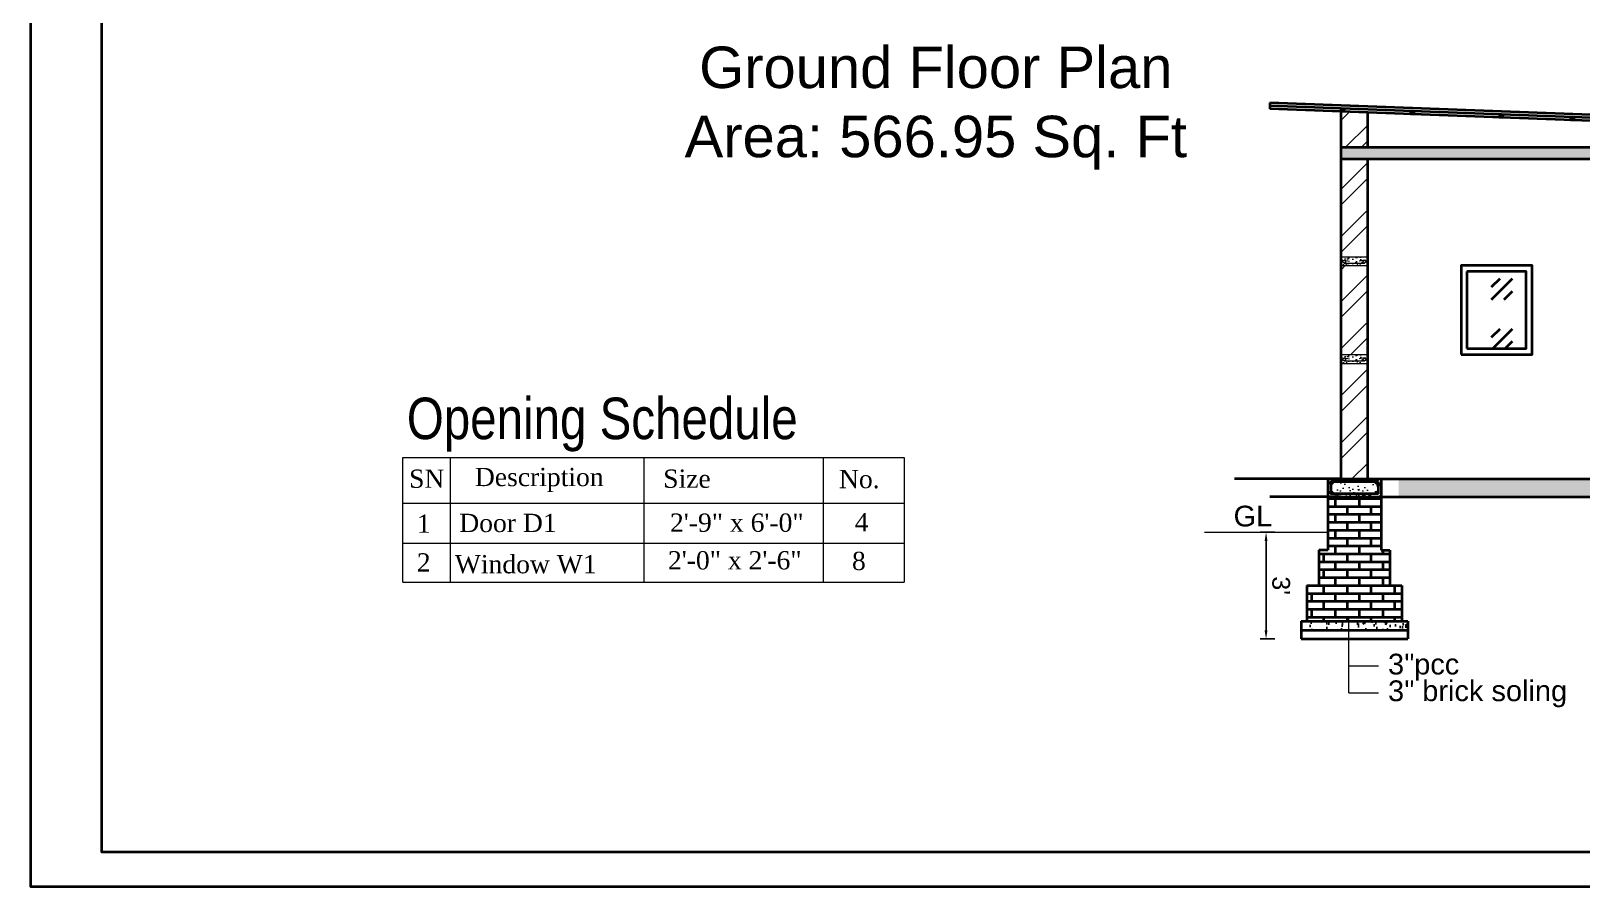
# Model space of a CAD drawing. Header units: inches. Extents: x 352731 to 371558, y -52658 to -39161.
# Drawn here: x 358006 to 358529, y -42779 to -42490 of the extents above; entities that cross this region are included whole.
import ezdxf

# ---------------------------------------------------------------- set-up
doc = ezdxf.new("R2010")
doc.units = ezdxf.units.IN
doc.header["$LTSCALE"] = 2
doc.header["$MEASUREMENT"] = 0
doc.header["$PDMODE"] = 34
doc.layers.get('0').update_dxf_attribs({"linetype": 'CONTINUOUS'})
doc.layers.get('DEFPOINTS').update_dxf_attribs({"color": 141, "linetype": 'CONTINUOUS'})
for name, color, linetype, lineweight in [('door', 20, 'CONTINUOUS', 35), ('steps', 253, 'CONTINUOUS', 20), ('WALL - A', 1, 'CONTINUOUS', 40)]:
    doc.layers.add(name, color=color, linetype=linetype, lineweight=lineweight)
doc.layers.add('Normal Wall', color=7, linetype='CONTINUOUS', lineweight=35, true_color=0xffaf89)
doc.styles.add('Lettring Text', font='arial.ttf')
doc.styles.get("Standard").update_dxf_attribs({"font": 'ARIALN.TTF'})
doc.styles.add('TIMES', font='times.ttf')
doc.dimstyles.new('Copy of Standard', dxfattribs={"dimtxt": 6, "dimasz": 2.875, "dimexe": 2, "dimexo": 4, "dimgap": 2, "dimtad": 1, "dimdec": 0, "dimrnd": 1, "dimzin": 0, "dimdsep": 46, "dimlunit": 4, "dimtxsty": 'Lettring Text', "dimcen": 0.1, "dimclrd": 7, "dimclre": 7, "dimclrt": 7, "dimazin": 0, "dimtfac": 0.645, "dimtdec": 0, "dimtmove": 1, "dimatfit": 0, "dimfxl": 3, "dimfxlon": 1, "dimtfillclr": 256, "dimtolj": 1, "dimtzin": 0, "dimlwd": -1, "dimlwe": -1, "dimarcsym": 2})
pattern_1 = [(45, (2069.3, -6303.903), (-7.9549513, 7.9549513), []), (45, (2074.603, -6303.903), (-7.9549513, 7.9549513), [])]

# ---------------------------------------------------------------- blocks, each defined once
blk = doc.blocks.new('*D357')
at = {"color": 7, "transparency": 16777216}
for p, q in [((358426.06, -42659.17), (358421.06, -42659.17)), ((358423.06, -42692.29), (358423.06, -42662.05)), ((358426.06, -42695.17), (358421.06, -42695.17))]:
    blk.add_line(p, q, dxfattribs=at)
at = {"color": 7, "linetype": 'ByBlock', "transparency": 16777216}
for points in [[(358423.54, -42662.05), (358422.58, -42662.05), (358423.06, -42659.17)], [(358423.54, -42692.29), (358422.58, -42692.29), (358423.06, -42695.17)]]:
    blk.add_solid(points, dxfattribs=at)
at = {"layer": 'DEFPOINTS', "color": 0, "linetype": 'ByBlock', "transparency": 16777216}
for p in [(358423.06, -42659.17), (358434.88, -42659.17), (358434.88, -42695.17)]:
    blk.add_point(p, dxfattribs=at)
at = {"color": 7, "linetype": 'ByBlock', "lineweight": 5, "transparency": 16777216, "insert": (358428.13, -42677.17), "char_height": 6, "attachment_point": 5, "rotation": 270.0012, "style": 'Lettring Text'}
blk.add_mtext("\\A1;3'", dxfattribs=at)

msp = doc.modelspace()

# ---------------------------------------------------------------- hatches: boundary and pattern name
at = {"linetype": 'ByBlock', "lineweight": 5}
h = msp.add_hatch(dxfattribs=at)
h.set_pattern_fill('AR-CONC', scale=0.5, style=0)
h.set_pattern_definition([(50, (312209.454, 26238.585), (3.58630091, -0.31376067), [0.375, -4.125]), (355, (312209.454, 26238.585), (-0.69375667, 3.76096067), [0.3, -3.3]), (100.4514, (312209.753, 26238.559), (2.89254691, 3.44719771), [0.31870095, -3.50571056]), (46.1842, (312209.454, 26239.585), (5.33620524, -0.82759507), [0.5625, -6.1875]), (96.6356, (312209.8987, 26239.516), (4.67331353, 4.87058935), [0.47805144, -5.258565]), (351.1842, (312209.454, 26239.585), (4.67330973, 4.870593), [0.45, -4.95]), (21, (312209.954, 26239.335), (2.98453526, -2.01309445), [0.375, -4.125]), (326, (312209.954, 26239.335), (1.21657666, 3.62575023), [0.3, -3.3]), (71.4514, (312210.2027, 26239.1673), (4.20111314, 1.61265248), [0.31870095, -3.50571056]), (37.5, (312209.454, 26238.585), (0.060799277, 1.66446927), [0, -3.26, 0, -3.35, 0, -3.3125]), (7.5, (312209.454, 26238.585), (1.315347687, 1.97205856), [0, -1.91, 0, -3.185, 0, -1.2625]), (327.5, (312208.339, 26238.585), (2.66911218, -0.112774359), [0, -1.25, 0, -3.9, 0, -5.175]), (317.5, (312207.839, 26238.585), (2.91593085, 0.50052491), [0, -1.625, 0, -2.59, 0, -3.675])])
h.paths.add_polyline_path([(358457.38, -42566.17), (358448.38, -42566.17), (358448.38, -42569.17), (358457.38, -42569.17)])
h.paths.add_polyline_path([(358456.28, -42568.3, -0.404321), (358455.8, -42567.81, -1), (358456.79, -42567.81, -0.424176), (358456.28, -42568.3), (358449.48, -42568.3, -0.424176), (358448.97, -42567.81, -1), (358449.96, -42567.81, -0.404321), (358449.48, -42568.3)], flags=16)
h = msp.add_hatch(color=7, dxfattribs=at)
h.paths.add_polyline_path([(358456.79, -42567.81, 0.414214), (358456.3, -42567.31), (358456.13, -42567.34, 0.315664), (358455.8, -42567.81, 1)])
h.paths.add_polyline_path([(358449.63, -42567.34), (358449.46, -42567.31, 0.414214), (358448.97, -42567.81, 0.404321), (358449.45, -42568.3), (358449.48, -42568.3, 0.404321), (358449.96, -42567.81, 0.315664)])
h = msp.add_hatch(dxfattribs=at)
h.set_pattern_fill('AR-CONC', scale=0.5, style=0)
h.set_pattern_definition([(50, (312209.454, 26205.585), (3.58630091, -0.31376067), [0.375, -4.125]), (355, (312209.454, 26205.585), (-0.69375667, 3.76096067), [0.3, -3.3]), (100.4514, (312209.753, 26205.559), (2.89254691, 3.44719771), [0.31870095, -3.50571056]), (46.1842, (312209.454, 26206.585), (5.33620524, -0.82759507), [0.5625, -6.1875]), (96.6356, (312209.8987, 26206.516), (4.67331353, 4.87058935), [0.47805144, -5.258565]), (351.1842, (312209.454, 26206.585), (4.67330973, 4.870593), [0.45, -4.95]), (21, (312209.954, 26206.335), (2.98453526, -2.01309445), [0.375, -4.125]), (326, (312209.954, 26206.335), (1.21657666, 3.62575023), [0.3, -3.3]), (71.4514, (312210.2027, 26206.1673), (4.20111314, 1.61265248), [0.31870095, -3.50571056]), (37.5, (312209.454, 26205.585), (0.060799277, 1.66446927), [0, -3.26, 0, -3.35, 0, -3.3125]), (7.5, (312209.454, 26205.585), (1.315347687, 1.97205856), [0, -1.91, 0, -3.185, 0, -1.2625]), (327.5, (312208.339, 26205.585), (2.66911218, -0.112774359), [0, -1.25, 0, -3.9, 0, -5.175]), (317.5, (312207.839, 26205.585), (2.91593085, 0.50052491), [0, -1.625, 0, -2.59, 0, -3.675])])
h.paths.add_polyline_path([(358457.38, -42599.17), (358448.38, -42599.17), (358448.38, -42602.17), (358457.38, -42602.17)])
h.paths.add_polyline_path([(358456.28, -42601.3, -0.404321), (358455.8, -42600.81, -1), (358456.79, -42600.81, -0.424176), (358456.28, -42601.3), (358449.48, -42601.3, -0.424176), (358448.97, -42600.81, -1), (358449.96, -42600.81, -0.404321), (358449.48, -42601.3)], flags=16)
h = msp.add_hatch(color=7, dxfattribs=at)
h.paths.add_polyline_path([(358456.79, -42600.81, 0.414214), (358456.3, -42600.31), (358456.13, -42600.34, 0.315664), (358455.8, -42600.81, 1)])
h.paths.add_polyline_path([(358449.63, -42600.34), (358449.46, -42600.31, 0.414214), (358448.97, -42600.81, 0.404321), (358449.45, -42601.3), (358449.48, -42601.3, 0.404321), (358449.96, -42600.81, 0.315664)])
at = {"layer": 'door', "ltscale": 0.5}
h = msp.add_hatch(dxfattribs=at)
h.set_pattern_fill('GOST_GLASS', color=256, scale=2)
h.set_pattern_definition([(45, (1574.338, -9538.892), (16.97056275, 0), [10, -14]), (45, (1578.581, -9538.892), (16.97056275, 0), [4, -20]), (45, (1574.338, -9534.65), (16.97056275, 0), [4, -20])])
h.paths.add_polyline_path([(358490.88, -42597.17), (358510.88, -42597.17), (358510.88, -42571.17), (358490.88, -42571.17)])
h = msp.add_hatch(dxfattribs=at)
h.set_pattern_fill('AR-CONC', color=256, scale=0.8, style=0)
h.set_pattern_definition([(50, (294124.6323, 73871.056), (5.73808146, -0.50201708), [0.6, -6.6]), (355, (294124.6323, 73871.056), (-1.11001067, 6.01753707), [0.48, -5.28]), (100.4514, (294125.1105, 73871.014), (4.62807505, 5.51551634), [0.50992152, -5.6091369]), (46.1842, (294124.632, 73872.656), (8.5379284, -1.3241521), [0.9, -9.9]), (96.6356, (294125.344, 73872.546), (7.47730164, 7.79294297), [0.7648823, -8.413704]), (351.1842, (294124.632, 73872.656), (7.47729556, 7.7929488), [0.72, -7.92]), (21, (294125.4323, 73872.256), (4.77525642, -3.22095113), [0.6, -6.6]), (326, (294125.4323, 73872.256), (1.94652266, 5.80120036), [0.48, -5.28]), (71.4514, (294125.8303, 73871.9876), (6.72178103, 2.58024397), [0.50992152, -5.6091369]), (37.5, (294124.6323, 73871.056), (0.097278843, 2.66315083), [0, -5.216, 0, -5.36, 0, -5.3]), (7.5, (294124.6323, 73871.056), (2.1045563, 3.155293695), [0, -3.056, 0, -5.096, 0, -2.02]), (327.5, (294122.8483, 73871.056), (4.27057949, -0.180438974), [0, -2, 0, -6.24, 0, -8.28]), (317.5, (294122.0483, 73871.056), (4.66548935, 0.80083986), [0, -2.6, 0, -4.144, 0, -5.88])])
h.paths.add_polyline_path([(358461.88, -42641.17), (358443.88, -42641.17), (358443.88, -42647.17), (358461.88, -42647.17), (358461.88, -42642.12)])
h.paths.add_polyline_path([(358460.88, -42642.12), (358460.88, -42646.17), (358444.88, -42646.17), (358444.88, -42642.12), (358445.18, -42642.12, -0.049683), (358445.25, -42642.12)], flags=16)
h.paths.add_polyline_path([(358460.87, -42642.45, -1), (358460.2, -42642.45, -1)], flags=0)
h.paths.add_polyline_path([(358460.88, -42645.83, -1), (358460.21, -42645.83, -1)], flags=16)
h.paths.add_polyline_path([(358445.55, -42645.83, -1), (358444.88, -42645.83, -1)], flags=16)
h = msp.add_hatch(color=256, dxfattribs=at)
h.paths.add_polyline_path([(358445.55, -42642.45, 0.385424), (358445.25, -42642.12), (358445.18, -42642.12, 0.385424), (358444.88, -42642.45, 1)])
h.paths.add_polyline_path([(358444.88, -42645.83, 1), (358445.55, -42645.83, 1)])
h.paths.add_polyline_path([(358460.2, -42642.45, 1), (358460.87, -42642.45, 1)])
h.paths.add_polyline_path([(358460.21, -42645.83, 1), (358460.88, -42645.83, 1)])
h = msp.add_hatch(dxfattribs=at)
h.set_pattern_fill('AR-BRSTD', color=256)
h.set_pattern_definition([(0, (203050.5584, -15753.7383), (0, 2.667), []), (90, (203050.5584, -15753.7383), (-4, 2.667), [2.667, -2.667])])
h.paths.add_polyline_path([(358461.88, -42647.17), (358443.88, -42647.17), (358443.88, -42665.17), (358461.88, -42665.17)])
h.paths.add_polyline_path([(358464.88, -42665.17), (358440.88, -42665.17), (358440.88, -42677.17), (358461.88, -42677.17), (358464.88, -42677.17)])
h.paths.add_polyline_path([(358468.88, -42677.17), (358461.88, -42677.17), (358440.88, -42677.17), (358436.88, -42677.17), (358436.88, -42689.17), (358468.88, -42689.17)])
h = msp.add_hatch(dxfattribs=at)
h.set_pattern_fill('AR-CONC', color=256, style=0)
h.set_pattern_definition([(50, (353685.14, 25753.7147), (7.17260183, -0.62752135), [0.75, -8.25]), (355, (353685.14, 25753.715), (-1.3875133, 7.5219213), [0.6, -6.6]), (100.4514, (353685.7375, 25753.6624), (5.7850938, 6.8943954), [0.6374019, -7.0114211]), (46.1842, (353685.14, 25755.715), (10.6724105, -1.6551901), [1.125, -12.375]), (96.6356, (353686.029, 25755.577), (9.346627, 9.7411787), [0.9561029, -10.51713]), (351.1842, (353685.14, 25755.715), (9.3466195, 9.741186), [0.9, -9.9]), (21, (353686.14, 25755.2147), (5.9690705, -4.0261889), [0.75, -8.25]), (326, (353686.14, 25755.215), (2.4331533, 7.25150045), [0.6, -6.6]), (71.4514, (353686.637, 25754.879), (8.4022263, 3.225305), [0.6374019, -7.0114211]), (37.5, (353685.1398, 25753.7147), (0.12159855, 3.32893854), [0, -6.52, 0, -6.7, 0, -6.625]), (7.5, (353685.1398, 25753.7147), (2.63069537, 3.94411712), [0, -3.82, 0, -6.37, 0, -2.525]), (327.5, (353682.9098, 25753.7147), (5.33822436, -0.22554872), [0, -2.5, 0, -7.8, 0, -10.35]), (317.5, (353681.91, 25753.7147), (5.8318617, 1.00104982), [0, -3.25, 0, -5.18, 0, -7.35])])
h.paths.add_polyline_path([(358470.88, -42689.17), (358434.88, -42689.17), (358434.88, -42692.17), (358470.88, -42692.17)])
at = {"layer": 'steps', "ltscale": 0.3}
h = msp.add_hatch(dxfattribs=at)
h.set_pattern_fill('AR-CONC', scale=0.8, style=0)
h.set_pattern_definition([(50, (2045.3347, -6297.9034), (5.73808146, -0.50201708), [0.6, -6.6]), (355, (2045.335, -6297.9034), (-1.11001067, 6.01753707), [0.48, -5.28]), (100.4514445, (2045.813, -6297.945), (4.62807077, 5.51551993), [0.50992154, -5.6091369]), (46.1842, (2045.335, -6296.3034), (8.53793065, -1.32415425), [0.9, -9.9]), (96.6356355, (2046.046, -6296.414), (7.47729557, 7.7929488), [0.76488274, -8.41371008]), (351.184164, (2045.335, -6296.303), (7.47729556, 7.7929488), [0.72, -7.92]), (21, (2046.1347, -6296.7034), (4.77525642, -3.220951125), [0.6, -6.6]), (326, (2046.135, -6296.7034), (1.94652266, 5.80120036), [0.48, -5.28]), (71.4514447, (2046.5327, -6296.972), (6.72177901, 2.58024922), [0.50992152, -5.6091369]), (37.5, (2045.3347, -6297.9034), (0.097278843, 2.663150831), [0, -5.216, 0, -5.36, 0, -5.3]), (7.5, (2045.3347, -6297.9034), (2.1045563, 3.155293695), [0, -3.056, 0, -5.096, 0, -2.02]), (327.5, (2043.5507, -6297.9034), (4.27057949, -0.180438974), [0, -2, 0, -6.24, 0, -8.28]), (317.5, (2042.7507, -6297.9034), (4.665489355, 0.80083986), [0, -2.6, 0, -4.144, 0, -5.88])])
h.paths.add_polyline_path([(358448.38, -42529.17), (358448.38, -42533.17), (358769.38, -42533.17), (358769.38, -42529.17)])
h = msp.add_hatch(dxfattribs=at)
h.set_pattern_fill('AR-CONC', scale=0.8, style=0)
h.set_pattern_definition([(50, (2097.291, -9504.793), (5.73808146, -0.50201708), [0.6, -6.6]), (355, (2097.291, -9504.793), (-1.11001067, 6.01753707), [0.48, -5.28]), (100.4514445, (2097.769, -9504.8347), (4.62807077, 5.51551993), [0.50992154, -5.6091369]), (46.1842, (2097.291, -9503.193), (8.53793065, -1.32415425), [0.9, -9.9]), (96.6356355, (2098.0025, -9503.303), (7.47729557, 7.7929488), [0.76488274, -8.41371008]), (351.184164, (2097.291, -9503.193), (7.47729556, 7.7929488), [0.72, -7.92]), (21, (2098.091, -9503.593), (4.77525642, -3.220951125), [0.6, -6.6]), (326, (2098.091, -9503.593), (1.94652266, 5.80120036), [0.48, -5.28]), (71.4514447, (2098.489, -9503.861), (6.72177901, 2.58024922), [0.50992152, -5.6091369]), (37.5, (2097.291, -9504.7929), (0.097278843, 2.663150831), [0, -5.216, 0, -5.36, 0, -5.3]), (7.5, (2097.291, -9504.793), (2.1045563, 3.155293695), [0, -3.056, 0, -5.096, 0, -2.02]), (327.5, (2095.507, -9504.7929), (4.27057949, -0.180438974), [0, -2, 0, -6.24, 0, -8.28]), (317.5, (2094.707, -9504.793), (4.665489355, 0.80083986), [0, -2.6, 0, -4.144, 0, -5.88])])
h.paths.add_polyline_path([(358602.88, -42641.17), (358467.88, -42641.17), (358467.88, -42647.17), (358602.88, -42647.17)])
h = msp.add_hatch(dxfattribs=at)
h.set_pattern_fill('AR-CONC', scale=0.8, style=0)
h.set_pattern_definition([(50, (2091.291, -9504.793), (5.73808146, -0.50201708), [0.6, -6.6]), (355, (2091.291, -9504.793), (-1.11001067, 6.01753707), [0.48, -5.28]), (100.4514445, (2091.769, -9504.8347), (4.62807077, 5.51551993), [0.50992154, -5.6091369]), (46.1842, (2091.291, -9503.193), (8.53793065, -1.32415425), [0.9, -9.9]), (96.6356355, (2092.0025, -9503.303), (7.47729557, 7.7929488), [0.76488274, -8.41371008]), (351.184164, (2091.291, -9503.193), (7.47729556, 7.7929488), [0.72, -7.92]), (21, (2092.091, -9503.593), (4.77525642, -3.220951125), [0.6, -6.6]), (326, (2092.091, -9503.593), (1.94652266, 5.80120036), [0.48, -5.28]), (71.4514447, (2092.489, -9503.861), (6.72177901, 2.58024922), [0.50992152, -5.6091369]), (37.5, (2091.291, -9504.7929), (0.097278843, 2.663150831), [0, -5.216, 0, -5.36, 0, -5.3]), (7.5, (2091.291, -9504.793), (2.1045563, 3.155293695), [0, -3.056, 0, -5.096, 0, -2.02]), (327.5, (2089.507, -9504.7929), (4.27057949, -0.180438974), [0, -2, 0, -6.24, 0, -8.28]), (317.5, (2088.707, -9504.793), (4.665489355, 0.80083986), [0, -2.6, 0, -4.144, 0, -5.88])])
h.paths.add_polyline_path([(358460.88, -42642.12), (358444.88, -42642.12), (358444.88, -42646.17), (358460.88, -42646.17)])
at = {"layer": 'WALL - A', "lineweight": 25}
h = msp.add_hatch(dxfattribs=at)
h.set_pattern_fill('ANSI32', color=256, scale=30, style=0)
h.set_pattern_definition([(45, (858.582, -1418.365), (-7.9549513, 7.9549513), []), (45, (863.885, -1418.365), (-7.9549513, 7.9549513), [])])
h.paths.add_polyline_path([(358457.38, -42517.49), (358449.38, -42517.19), (358449.38, -42517.19), (358448.38, -42517.15), (358448.38, -42529.17), (358457.38, -42529.17)])
h = msp.add_hatch(dxfattribs=at)
h.set_pattern_fill('ANSI32', color=256, scale=30, style=0)
h.set_pattern_definition([(45, (2069.3, -6297.903), (-7.9549513, 7.9549513), []), (45, (2074.603, -6297.903), (-7.9549513, 7.9549513), [])])
h.paths.add_polyline_path([(358457.38, -42533.17), (358448.38, -42533.17), (358448.38, -42566.17), (358457.38, -42566.17)])
h = msp.add_hatch(dxfattribs=at)
h.set_pattern_fill('ANSI32', color=256, scale=30, style=0)
h.set_pattern_definition(pattern_1)
h.paths.add_polyline_path([(358448.38, -42599.17), (358457.38, -42599.17), (358457.38, -42569.17), (358448.38, -42569.17)])
h = msp.add_hatch(dxfattribs=at)
h.set_pattern_fill('ANSI32', color=256, scale=30, style=0)
h.set_pattern_definition(pattern_1)
h.paths.add_polyline_path([(358448.38, -42641.17), (358457.38, -42641.17), (358457.38, -42602.17), (358448.38, -42602.17)])

# ---------------------------------------------------------------- linework, layer by layer
at = {"color": 7, "linetype": 'ByBlock', "lineweight": 5}
for p, q in [((358448.38, -42566.17), (358457.38, -42566.17)), ((358449.45, -42568.3), (358456.3, -42568.3)), ((358449.46, -42567.31), (358451.21, -42567.62)), ((358456.3, -42567.31), (358454.55, -42567.62)), ((358448.38, -42569.17), (358457.38, -42569.17)), ((358448.38, -42569.17), (358457.38, -42569.17)), ((358448.38, -42599.17), (358457.38, -42599.17)), ((358448.38, -42602.17), (358457.38, -42602.17)), ((358448.38, -42602.17), (358457.38, -42602.17)), ((358449.45, -42601.3), (358456.3, -42601.3)), ((358449.46, -42600.31), (358451.21, -42600.62)), ((358456.3, -42600.31), (358454.55, -42600.62)), ((358451.03, -42713.33), (358451.03, -42688.17)), ((358451.03, -42704.23), (358461.03, -42704.23)), ((358451.03, -42713.33), (358461.03, -42713.33))]:
    msp.add_line(p, q, dxfattribs=at)
at = {"color": 7, "linetype": 'ByBlock', "lineweight": 5, "ltscale": 10}
msp.add_line((358402.25, -42659.17), (358443.88, -42659.17), dxfattribs=at)
at = {"color": 7, "linetype": 'ByBlock', "lineweight": 5}
for centre in [(358449.46, -42567.81), (358456.3, -42567.81), (358449.46, -42600.81), (358456.3, -42600.81)]:
    msp.add_circle(centre, 0.496, dxfattribs=at)
at = {"layer": 'door', "ltscale": 0.5}
for p, q in [((358793.38, -42528.08), (358424.38, -42514.25)), ((358424.38, -42514.25), (358424.38, -42516.26)), ((358793.38, -42529.08), (358424.38, -42515.25)), ((358793.38, -42530.08), (358424.38, -42516.26)), ((358448.38, -42529.17), (358448.38, -42517.15)), ((358457.38, -42529.17), (358457.38, -42517.49)), ((358448.38, -42641.17), (358448.38, -42529.17)), ((358448.38, -42529.17), (358769.38, -42529.17)), ((358448.38, -42533.17), (358769.38, -42533.17)), ((358457.38, -42641.17), (358457.38, -42533.17)), ((358490.88, -42571.17), (358490.88, -42597.17)), ((358448.38, -42641.17), (358412.38, -42641.17)), ((358443.88, -42641.17), (358461.88, -42641.17)), ((358443.88, -42641.17), (358443.88, -42665.17)), ((358448.38, -42641.17), (358769.38, -42641.17)), ((358461.88, -42641.17), (358461.88, -42665.17)), ((358460.88, -42642.12), (358444.88, -42642.12)), ((358444.88, -42642.12), (358444.88, -42646.17)), ((358460.88, -42646.17), (358444.88, -42646.17)), ((358460.37, -42642.12), (358459.88, -42642.76)), ((358460.88, -42642.56), (358460.37, -42643.22)), ((358460.88, -42642.12), (358460.88, -42646.17)), ((358448.38, -42647.17), (358424.38, -42647.17)), ((358443.88, -42647.17), (358461.88, -42647.17)), ((358448.38, -42647.17), (358755.88, -42647.17)), ((358440.88, -42665.17), (358440.88, -42677.17)), ((358443.88, -42665.17), (358440.88, -42665.17)), ((358461.88, -42665.17), (358464.88, -42665.17)), ((358464.88, -42665.17), (358464.88, -42677.17)), ((358436.88, -42677.17), (358461.88, -42677.17)), ((358436.88, -42677.17), (358436.88, -42689.17)), ((358461.88, -42677.17), (358468.88, -42677.17)), ((358468.88, -42677.17), (358468.88, -42689.17)), ((358434.88, -42689.17), (358470.88, -42689.17)), ((358434.88, -42689.17), (358434.88, -42695.17)), ((358434.88, -42692.17), (358470.88, -42692.17)), ((358470.88, -42689.17), (358470.88, -42695.17)), ((358434.88, -42695.17), (358470.88, -42695.17))]:
    msp.add_line(p, q, dxfattribs=at)
for points in [[(358448.42, -42516.16), (358449.42, -42516.19), (358449.38, -42517.19), (358448.38, -42517.15)], [(358471.94, -42517.04), (358472.94, -42517.07), (358472.9, -42518.07), (358471.9, -42518.04)], [(358501.95, -42518.16), (358502.95, -42518.2), (358502.91, -42519.2), (358501.92, -42519.16)], [(358525.97, -42519.06), (358526.97, -42519.1), (358526.93, -42520.1), (358525.94, -42520.06)], [(358488.88, -42599.17), (358512.88, -42599.17), (358512.88, -42569.17), (358488.88, -42569.17)]]:
    msp.add_lwpolyline(points, close=True, dxfattribs=at)
msp.add_lwpolyline([(358490.88, -42597.17), (358510.88, -42597.17), (358510.88, -42571.17), (358490.88, -42571.17)], dxfattribs=at)
for centre in [(358445.21, -42642.45), (358445.21, -42645.83), (358460.54, -42642.45), (358460.54, -42645.83)]:
    msp.add_circle(centre, 0.335, dxfattribs=at)
at = {"layer": 'Normal Wall'}
for points in [[(358006.11, -42028.34), (359064.12, -42028.34), (359064.12, -42778.86), (358006.11, -42778.86)], [(358006.11, -42028.34), (359064.12, -42028.34), (359064.12, -42778.86), (358006.11, -42778.86)], [(359052.21, -42040.24), (358029.93, -42040.24), (358029.93, -42766.96), (359052.21, -42766.96)], [(359052.21, -42040.24), (358029.93, -42040.24), (358029.93, -42766.96), (359052.21, -42766.96)]]:
    msp.add_lwpolyline(points, close=True, dxfattribs=at)
at = {"layer": 'steps', "color": 7, "lineweight": 5, "ltscale": 0.3}
for p, q in [((358131.63, -42633.92), (358300.85, -42633.92)), ((358131.63, -42675.95), (358131.63, -42633.92)), ((358147.58, -42633.92), (358147.58, -42675.95)), ((358212.99, -42633.92), (358212.99, -42675.95)), ((358273.54, -42633.92), (358273.54, -42675.95)), ((358300.85, -42633.92), (358300.85, -42675.95)), ((358131.63, -42649.28), (358300.85, -42649.28)), ((358131.63, -42649.28), (358300.85, -42649.28)), ((358131.63, -42662.86), (358300.85, -42662.86)), ((358131.63, -42675.95), (358300.85, -42675.95))]:
    msp.add_line(p, q, dxfattribs=at)

# ---------------------------------------------------------------- texts
at = {"color": 7, "linetype": 'ByBlock', "lineweight": 5}
msp.add_text('Opening Schedule', height=14, dxfattribs=at).set_placement((358132.99, -42627.72))
for s, insert, char_height, width, attachment_point in [('{\\fArial CE|b0|i0|c238|p34;Ground Floor Plan\\PArea: \\fArial CE|b0|i0|c0|p34;566.95\\fArial CE|b0|i0|c238|p34; Sq. Ft}', (358311.57, -42516.02), 14, 235.547, 5), ('{\\fArial CE|b0|i0|c0|p34;GL}', (358412.1, -42650.19), 7, 174.1012, 1), ("{\\fArial CE|b0|i0|c238|p34;3'}'{\\fArial CE|b0|i0|c238|p34;pcc}", (358464.24, -42700.15), 7, 174.1012, 1), ("{\\fArial CE|b0|i0|c238|p34;3'}'{\\fArial CE|b0|i0|c238|p34; brick soling}", (358464.24, -42709.15), 7, 174.1012, 1)]:
    msp.add_mtext(s, dxfattribs=dict(at, insert=insert, char_height=char_height, width=width, attachment_point=attachment_point))
at = {"layer": 'steps', "color": 7, "lineweight": 5, "ltscale": 0.3, "style": 'TIMES'}
for s, height, p in [('SN', 6.169, (358133.76, -42644.15)), ('Description', 6.169, (358155.96, -42643.58)), ('Size', 6.169, (358219.55, -42644.15)), ('No.', 6.169, (358278.89, -42644.27)), ('1', 6.17, (358136.38, -42659.33)), ('Door D1', 6.169, (358150.7, -42659.08)), ('2\'-9" x 6\'-0"', 6.169, (358221.84, -42658.99)), ('4', 6.17, (358284.21, -42658.82)), ('2', 6.17, (358136.38, -42672.41)), ('Window W1', 6.169, (358149.2, -42673)), ('2\'-0" x 2\'-6"', 6.169, (358221.15, -42671.69)), ('8', 6.17, (358283.27, -42671.91))]:
    msp.add_text(s, height=height, dxfattribs=at).set_placement(p)

# ---------------------------------------------------------------- dimensions: what is measured, and where the dimension line sits
at = {"color": 7, "linetype": 'ByBlock', "lineweight": 5}
dim = msp.add_aligned_dim(p1=(358434.88, -42695.17), p2=(358434.88, -42659.17), distance=11.82, dimstyle='Copy of Standard', dxfattribs=at)
dim.commit()
dim.dimension.update_dxf_attribs({"geometry": '*D357', "text_midpoint": (358428.13, -42677.17)})

doc.saveas('drawing.dxf')
